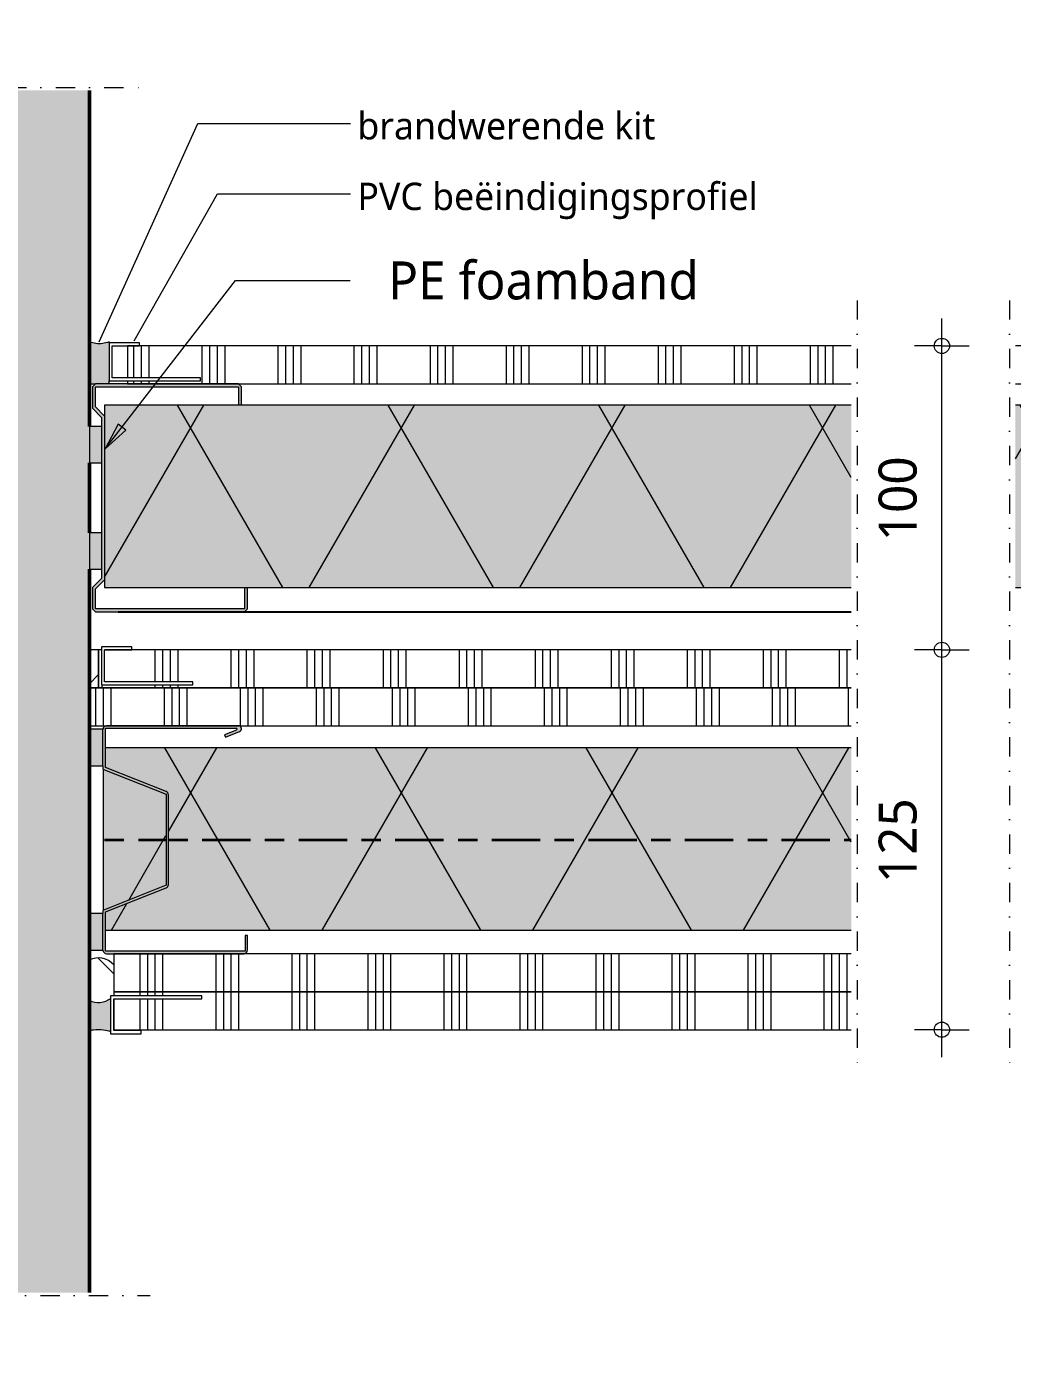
# Model space of a CAD drawing. Header units: millimetres. Extents: x -617 to 12931, y -7813 to -1363.
# Drawn here: x 2509.5 to 2833.7, y -7204.6 to -6767.1 of the extents above; entities that cross this region are included whole.
import ezdxf

# ---------------------------------------------------------------- set-up
doc = ezdxf.new("R2010")
doc.units = ezdxf.units.MM
doc.linetypes.add('Center', pattern=[31.75, 6.35, -4.7625, 15.875, -4.7625])
doc.linetypes.add('Dash dot', pattern=[15.875, 6.35, -4.7625, 0, -4.7625])
for name, color, linetype, lineweight in [('A-ANNO-DIMS', 211, 'Continuous', 13), ('A-ANNO-DIMS-5', 211, 'Continuous', 13), ('A-ANNO-IDEN', 131, 'Continuous', 18), ('A-DETL-CNTR', 5, 'Center', 35), ('A-DETL-GENF', 92, 'Continuous', 18), ('A-DETL-MBND', 5, 'Continuous', 25), ('G-ANNO-TEXT', 231, 'Continuous', 13)]:
    doc.layers.add(name, color=color, linetype=linetype, lineweight=lineweight)
doc.styles.add('Segoe UI_2', font='segoeui.ttf', dxfattribs={"height": 9})
doc.styles.add('Segoe UI_3', font='segoeui.ttf', dxfattribs={"height": 12.5})
doc.dimstyles.new('2_5_mm_3', dxfattribs={"dimscale": 304.8, "dimtxt": 13.092049, "dimasz": 0.016404, "dimexe": 0.029528, "dimexo": 0.0625, "dimgap": 0.014764, "dimtad": 1, "dimdec": 0, "dimzin": 0, "dimdsep": 46, "dimtxsty": 'Segoe UI_3', "dimblk1": 'DOTBLANK', "dimblk2": 'DOTBLANK', "dimsah": 1, "dimcen": 0.09, "dimdle": 0.029528, "dimazin": 0, "dimtfac": 1, "dimtdec": 4, "dimtix": 1, "dimtmove": 0, "dimatfit": 3, "dimfxl": 0.029528, "dimfxlon": 1, "dimtvp": 1, "dimtfill": 1, "dimtolj": 1, "dimtzin": 0, "dimarcsym": 2})

# ---------------------------------------------------------------- blocks, each defined once
blk = doc.blocks.new('30 kitvoeg - holle kitvoeg br_w_-4456960-22_1 Principedetails metalstud')
at = {"layer": 'A-DETL-GENF'}
blk.add_hatch(color=256, dxfattribs=at).paths.add_polyline_path([(6.5, 13.85), (0, 13.85), (0, 0), (2.17, 0.58), (4.5, 0.53), (6.5, 0)])
for p, q in [((0, 13.85), (0, 12.85)), ((6.5, 13.85), (4.5, 13.85)), ((0, 0.35), (0, 0))]:
    blk.add_line(p, q, dxfattribs=at)
blk.add_open_spline([(0, 0), (0.72, 0.29), (2.17, 0.67), (4.33, 0.67), (5.78, 0.29), (6.5, 0)], degree=3, dxfattribs=at)
blk = doc.blocks.new('30 kitvoeg op rugvulling - holle kitvoeg 10mm br_w_-4457903-22_1 Principedetails metalstud')
at = {"layer": 'A-DETL-GENF', "lineweight": 13}
blk.add_hatch(color=256, dxfattribs=at).paths.add_polyline_path([(1, -0.27), (1, -11.26), (1.2, -11.08), (2.63, -10.33), (4.19, -9.94), (5.81, -9.94), (7.37, -10.33), (8, -10.66), (8, -0.53), (6.67, -0.89), (3.33, -0.89), (1.2, -0.32)])
h = blk.add_hatch(dxfattribs=at)
h.set_pattern_fill('FP_3', color=256, style=0, pattern_type=2)
h.set_pattern_definition([(225, (2538.169, -7098.067), (10.606602, -10.606602), []), (315, (2538.169, -7098.067), (10.606602, 10.606602), [])])
h.paths.add_polyline_path([(4.19, -9.94), (2.63, -10.33), (1.15, -11.12), (1, -11.26), (1, -12.12), (0, -12.15), (0, -22.3), (1.2, -23.37), (2.63, -24.12), (4.19, -24.51), (5.81, -24.51), (7.37, -24.12), (8, -23.79), (8, -10.66), (7.37, -10.33), (5.81, -9.94)])
at = {"layer": 'A-DETL-GENF'}
blk.add_line((0, -0.62), (0, -0.94), dxfattribs=at)
at = {"layer": 'A-DETL-GENF', "lineweight": 13}
for centre, start, end in [((5, -16.56), 63.0419, 127.0606), ((5, -17.89), 221.4096, 296.9581)]:
    blk.add_arc(centre, 6.67, start, end, dxfattribs=at)
at = {"layer": 'A-DETL-GENF'}
blk.add_open_spline([(8, -0.64), (7.56, -0.75), (6, -1.04), (3.67, -1.04), (1.78, -0.61), (1, -0.36)], degree=3, knots=[0.2, 0.2, 0.2, 0.2, 0.3333333, 0.6666667, 0.9, 0.9, 0.9, 0.9], dxfattribs=at)
blk = doc.blocks.new('42 isolatie - Type 1-V481-22_1 Principedetails metalstud')
at = {"layer": 'A-DETL-GENF'}
h = blk.add_hatch(color=256, dxfattribs=at)
h.paths.add_polyline_path([(246.27, 0.8), (246.27, 60.8), (1, 60.8), (1, 54.3), (21.24, 46.25), (21.44, 46.05), (21.6, 45.82), (21.69, 45.55), (21.72, 45.28), (21.69, 15.55), (21.6, 15.28), (21.44, 15.05), (21.24, 14.85), (20.92, 14.68), (1, 6.8), (1, 0.8), (31.05, 0.8)])
h.paths.add_polyline_path([(0.28, 7.36), (20.92, 15.55), (20.91, 45.55), (0.28, 53.74), (0.28, 15.55)])
at = {"layer": 'A-DETL-GENF', "lineweight": 13}
h = blk.add_hatch(dxfattribs=at)
h.set_pattern_fill('FP_1', color=256, style=0, pattern_type=2)
h.set_pattern_definition([(60, (0, 60.8), (-51.962, 30), []), (120, (0, 60.8), (-51.962, -30), [])])
h.paths.add_polyline_path([(246.27, 0.8), (246.27, 60.8), (1, 60.8), (1, 54.3), (21.24, 46.25), (21.44, 46.05), (21.6, 45.82), (21.69, 45.55), (21.72, 45.28), (21.69, 15.55), (21.6, 15.28), (21.44, 15.05), (21.24, 14.85), (20.92, 14.68), (1, 6.8), (1, 0.8), (31.05, 0.8)])
h.paths.add_polyline_path([(0.28, 7.36), (20.92, 15.55), (20.91, 45.55), (0.28, 53.74), (0.28, 15.55)])
at = {"layer": 'A-DETL-GENF'}
for p, q in [((246.27, 60.8), (1, 60.8)), ((246.27, 60.8), (1, 60.8)), ((0.28, 53.74), (0.28, 7.36)), ((0.28, 53.74), (0.28, 7.36)), ((1, 0.8), (246.27, 0.8)), ((1, 0.8), (246.27, 0.8))]:
    blk.add_line(p, q, dxfattribs=at)
blk = doc.blocks.new('40  gipsplaat - D12_5-V490-22_1 Principedetails metalstud')
at = {"layer": 'A-DETL-GENF', "lineweight": 13}
h = blk.add_hatch(dxfattribs=at)
h.set_pattern_fill('FP_604', color=256, style=0, pattern_type=2)
h.set_pattern_definition([(90, (-2520.17, 6997.13), (-25, 1e-15), []), (90, (-2517.67, 6997.13), (-25, 1e-15), []), (90, (-2515.17, 6997.13), (-25, 1e-15), []), (90, (-2512.67, 6997.13), (-25, 1e-15), [])])
h.paths.add_polyline_path([(5.06, 0), (250.55, 0), (250.55, 12.5), (0, 12.5), (0, 0), (3, 0)])
at = {"layer": 'A-DETL-GENF'}
for p, q in [((3, 12.5), (0, 12.5)), ((250.55, 12.5), (3, 12.5)), ((0, 0), (5.34, 0)), ((0, 0), (5.34, 0)), ((5.34, 0), (49.27, 0)), ((49.27, 0), (250.55, 0)), ((49.27, 0), (250.55, 0))]:
    blk.add_line(p, q, dxfattribs=at)
blk = doc.blocks.new('40  gipsplaat - D12_5-V491-22_1 Principedetails metalstud')
at = {"layer": 'A-DETL-GENF', "lineweight": 13}
h = blk.add_hatch(dxfattribs=at)
h.set_pattern_fill('FP_605', color=256, style=0, pattern_type=2)
h.set_pattern_definition([(90, (-2523.17, 6984.63), (-25, 1e-15), []), (90, (-2520.67, 6984.63), (-25, 1e-15), []), (90, (-2518.17, 6984.63), (-25, 1e-15), []), (90, (-2515.67, 6984.63), (-25, 1e-15), [])])
h.paths.add_polyline_path([(0, 0), (247.55, 0), (247.55, 12.5), (2, 12.5), (2, 2), (31, 2), (31, 1), (1, 1), (1, 12.5), (0, 12.5), (0, 1)])
at = {"layer": 'A-DETL-GENF'}
for p, q in [((1, 12.5), (0, 12.5)), ((0, 12.5), (0, 0)), ((1, 12.5), (0, 12.5)), ((11, 12.5), (2, 12.5)), ((247.55, 12.5), (11, 12.5)), ((247.55, 12.5), (11, 12.5)), ((0, 0), (247.55, 0)), ((0, 0), (247.55, 0))]:
    blk.add_line(p, q, dxfattribs=at)
blk = doc.blocks.new('40  gipsplaat - D12_5-2957615-22_1 Principedetails metalstud')
at = {"layer": 'A-DETL-GENF', "lineweight": 13}
h = blk.add_hatch(dxfattribs=at)
h.set_pattern_fill('FP_606', color=256, style=0, pattern_type=2)
h.set_pattern_definition([(90, (-2528.17, 7084.63), (-25, 1e-15), []), (90, (-2525.67, 7084.63), (-25, 1e-15), []), (90, (-2523.17, 7084.63), (-25, 1e-15), []), (90, (-2520.67, 7084.63), (-25, 1e-15), [])])
h.paths.add_polyline_path([(27.33, 0), (242.55, 0), (242.55, 12.5), (0, 12.5), (0, 0)])
at = {"layer": 'A-DETL-GENF'}
for p, q in [((43.13, 12.5), (0, 12.5)), ((0, 12.5), (0, 0)), ((0, 12.5), (0, 0)), ((242.55, 12.5), (43.13, 12.5)), ((242.55, 12.5), (43.13, 12.5)), ((0, 0), (242.55, 0))]:
    blk.add_line(p, q, dxfattribs=at)
blk = doc.blocks.new('40  gipsplaat - D12_5-V492-22_1 Principedetails metalstud')
at = {"layer": 'A-DETL-GENF', "lineweight": 13}
h = blk.add_hatch(dxfattribs=at)
h.set_pattern_fill('FP_607', color=256, style=0, pattern_type=2)
h.set_pattern_definition([(90, (-2528.17, 7097.13), (-25, 1e-15), []), (90, (-2525.67, 7097.13), (-25, 1e-15), []), (90, (-2523.17, 7097.13), (-25, 1e-15), []), (90, (-2520.67, 7097.13), (-25, 1e-15), [])])
h.paths.add_polyline_path([(242.55, 0), (242.55, 12.5), (0, 12.5), (0, 11.19), (29, 11.19), (29, 10.19), (0, 10.19), (0, 0), (29, 0)])
at = {"layer": 'A-DETL-GENF'}
for p, q in [((242.55, 12.5), (0, 12.5)), ((0, 12.5), (0, 11.19)), ((242.55, 12.5), (0, 12.5)), ((0, 12.5), (0, 11.19)), ((0, 10.19), (0, 0)), ((0, 0), (242.55, 0)), ((0, 0), (242.55, 0))]:
    blk.add_line(p, q, dxfattribs=at)
blk = doc.blocks.new('42 PVC beëindigingsprofiel - Type 3741-2060503-22_1 Principedetails metalstud')
at = {"layer": 'A-DETL-GENF'}
for p, q in [((-1, 13.5), (-11, 13.5)), ((-11, 13.5), (-11, 12.5)), ((-1, 1), (-1, 13.5)), ((-11, 12.5), (-2, 12.5)), ((-2, 12.5), (-2, 2)), ((-2, 2), (-31, 2)), ((-31, 2), (-31, 1)), ((-31, 1), (-1, 1))]:
    blk.add_line(p, q, dxfattribs=at)
blk = doc.blocks.new('42 PVC beëindigingsprofiel - Type 3741-4977620-22_1 Principedetails metalstud')
at = {"layer": 'A-DETL-GENF'}
for p, q in [((-1, -1), (-31, -1)), ((-31, -1), (-31, -2)), ((-31, -2), (-2, -2)), ((-2, -2), (-2, -12.5)), ((-1, -13.5), (-1, -1)), ((-2, -12.5), (-11, -12.5)), ((-11, -12.5), (-11, -13.5)), ((-11, -13.5), (-1, -13.5))]:
    blk.add_line(p, q, dxfattribs=at)
blk = doc.blocks.new('30 rugvulling kitvoeg - vierkante rugvulling-V493-22_1 Principedetails metalstud')
at = {"layer": 'A-DETL-GENF', "lineweight": 13}
h = blk.add_hatch(dxfattribs=at)
h.set_pattern_fill('FP_608', color=256, style=0, pattern_type=2)
h.set_pattern_definition([(45, (-2530.169, 6984.629), (-10.606602, 10.606602), []), (135, (-2530.169, 6984.629), (-10.606602, -10.606602), [])])
h.paths.add_polyline_path([(3, 0), (3, 12.5), (0, 12.5), (0, 0)])
at = {"layer": 'A-DETL-GENF'}
for p, q in [((3, 12.5), (0, 12.5)), ((3, 0), (3, 12.5)), ((0, 0), (3, 0))]:
    blk.add_line(p, q, dxfattribs=at)
blk = doc.blocks.new('22 metalstud soundblok profiel - MSdB 75-2113470-22_1 Principedetails metalstud')
at = {"layer": 'A-DETL-GENF'}
for points in [[(37.5, 50.82), (37.46, 51.13), (37.34, 51.41), (37.16, 51.66), (36.91, 51.84), (36.63, 51.96), (36.32, 52), (31.51, 52), (31.51, 51.2), (36.7, 51.2), (36.7, 5.27), (23.75, 5.27), (15.7, 25.52), (15.5, 25.72), (15.27, 25.87), (15.01, 25.97), (14.73, 26), (-15, 25.97), (-15.27, 25.87), (-15.5, 25.72), (-15.7, 25.52), (-15.84, 25.28), (-23.75, 5.27), (-36.7, 5.27), (-36.66, 48.42), (-36.48, 48.57), (-36.25, 48.55), (-36.09, 48.38), (-34.49, 44.43), (-33.75, 44.73), (-35.76, 49.61), (-35.92, 49.78), (-36.13, 49.91), (-36.36, 49.98), (-36.6, 50), (-36.84, 49.95), (-37.05, 49.85), (-37.24, 49.69), (-37.38, 49.5), (-37.47, 49.27), (-37.5, 49.03), (-37.46, 5.34), (-37.34, 5.06), (-37.16, 4.82), (-36.91, 4.63), (-36.63, 4.51), (-36.33, 4.47), (-23.23, 4.47), (-15, 25.2), (15, 25.2), (23.23, 4.47), (36.62, 4.51), (36.91, 4.63), (37.15, 4.82), (37.34, 5.07), (37.46, 5.35), (37.5, 5.66), (37.5, 35.33)], [(-24.33, 4.47), (-36.33, 4.47), (-36.33, 0), (-24.33, 0)], [(36.31, 4.47), (24.31, 4.47), (24.31, 0), (36.31, 0)]]:
    blk.add_hatch(color=256, dxfattribs=at).paths.add_polyline_path(points)
at = {"layer": 'A-DETL-GENF', "lineweight": 13}
for p, q in [((-37.5, 49.03), (-37.5, 5.65)), ((-36.7, 5.27), (-36.7, 48.27)), ((-36.09, 48.38), (-34.49, 44.43)), ((-33.75, 44.73), (-35.64, 49.4)), ((36.32, 52), (31.51, 52)), ((31.51, 52), (31.51, 51.2)), ((31.51, 51.2), (36.7, 51.2)), ((36.7, 51.2), (36.7, 5.27)), ((37.5, 5.66), (37.5, 50.82)), ((-34.49, 44.43), (-33.75, 44.73)), ((-15.84, 25.28), (-23.75, 5.27)), ((-23.23, 4.47), (-15, 25.2)), ((-15, 25.2), (15, 25.2)), ((14.73, 26), (-14.72, 26)), ((15, 25.2), (23.23, 4.47)), ((23.75, 5.27), (15.84, 25.28)), ((-23.75, 5.27), (-36.7, 5.27)), ((-24.33, 4.47), (-23.23, 4.47)), ((23.23, 4.47), (24.31, 4.47)), ((36.7, 5.27), (23.75, 5.27))]:
    blk.add_line(p, q, dxfattribs=at)
at = {"layer": 'A-DETL-GENF'}
for p, q in [((-24.33, 4.47), (-36.33, 4.47)), ((-36.33, 4.47), (-36.33, 0)), ((-24.33, 0), (-24.33, 4.47)), ((36.31, 4.47), (24.31, 4.47)), ((24.31, 4.47), (24.31, 0)), ((36.31, 0), (36.31, 4.47))]:
    blk.add_line(p, q, dxfattribs=at)
at = {"layer": 'A-DETL-GENF', "lineweight": 13}
for centre, radius, start, end in [((-36.53, 49.03), 0.966, 22, 180), ((-36.38, 48.27), 0.315, 22, 180), ((36.32, 50.82), 1.18, 0, 90), ((-36.33, 5.65), 1.17, 180, 270), ((36.31, 5.66), 1.19, 270, 360)]:
    blk.add_arc(centre, radius, start, end, dxfattribs=at)
at = {"layer": 'A-DETL-GENF'}
for centre, radius, start, end in [((-14.72, 24.77), 1.23, 90, 155.7508), ((14.73, 24.78), 1.22, 24.2492, 90)]:
    blk.add_arc(centre, radius, start, end, dxfattribs=at)
blk = doc.blocks.new('23 vloerweergave - 23 DI vloerweergave s e-4415513-22_1 Principedetails metalstud')
at = {"layer": 'A-DETL-GENF', "linetype": 'Dash dot'}
blk.add_hatch(color=256, dxfattribs=at).paths.add_polyline_path([(-197.78, 0), (197.78, 0), (197.78, 59), (-197.78, 59)])
for p, q in [((-198.78, 80), (-198.78, -20)), ((198.78, 80), (198.78, 61)), ((-199.78, 60), (-218.78, 60)), ((218.78, 60), (-197.78, 60)), ((198.78, 59), (198.78, -20))]:
    blk.add_line(p, q, dxfattribs=at)
at = {"layer": 'A-DETL-GENF', "lineweight": 50}
for p, q in [((-197.78, 0), (40.2, 0)), ((52.2, 0), (75.2, 0)), ((87.2, 0), (197.78, 0))]:
    blk.add_line(p, q, dxfattribs=at)
blk = doc.blocks.new('40  gipsplaat - D12_5-2957616-22_1 Principedetails metalstud')
at = {"layer": 'A-DETL-GENF', "lineweight": 13}
h = blk.add_hatch(dxfattribs=at)
h.set_pattern_fill('FP_645', color=256, style=0, pattern_type=2)
h.set_pattern_definition([(90, (-2532.716, 6884.65), (-25, 1e-15), []), (90, (-2530.216, 6884.65), (-25, 1e-15), []), (90, (-2527.716, 6884.65), (-25, 1e-15), []), (90, (-2525.216, 6884.65), (-25, 1e-15), [])])
h.paths.add_polyline_path([(36.45, 0), (238, 0), (238, 12.5), (0, 12.5), (0, 2), (23.95, 2), (23.95, 1), (0, 1), (0, 0), (28.45, 0)])
h.paths.add_polyline_path([(292, 0), (503.01, 0), (503.01, 12.5), (292, 12.5)])
at = {"layer": 'A-DETL-GENF'}
for p, q in [((3.95, 12.5), (0, 12.5)), ((0, 12.5), (0, 2)), ((0, 12.5), (0, 2)), ((238, 12.5), (3.95, 12.5)), ((238, 12.5), (3.95, 12.5)), ((503.01, 12.5), (292, 12.5)), ((503.01, 12.5), (292, 12.5)), ((503.01, 0), (503.01, 12.5)), ((0, 1), (0, 0)), ((0, 1), (0, 0)), ((0, 0), (28.45, 0)), ((28.45, 0), (36.45, 0)), ((36.45, 0), (238, 0)), ((36.45, 0), (238, 0)), ((292, 0), (453.01, 0)), ((292, 0), (453.01, 0)), ((453.01, 0), (463.01, 0)), ((463.01, 0), (502.01, 0)), ((502.01, 0), (503.01, 0)), ((502.01, 0), (503.01, 0))]:
    blk.add_line(p, q, dxfattribs=at)
blk = doc.blocks.new('22 metalstud profiel - 75 mm vert-V528-22_1 Principedetails metalstud')
at = {"layer": 'A-DETL-GENF'}
for points in [[(-23.5, -3), (-11.5, -3), (-11.5, 1), (-23.5, 1)], [(11.5, -3), (23.5, -3), (23.5, 1), (11.5, 1)], [(-37.5, -34.33), (-37.5, -50), (-36.5, -51), (-29.5, -51), (-29.5, -50), (-36.5, -50), (-36.5, -1), (-29.91, -1), (-26.91, -4), (26.91, -4), (29.91, -1), (36.5, -1), (36.5, -48), (30.5, -48), (30.5, -49), (36.5, -49), (37.5, -48), (37.5, -1), (36.5, 0), (29.5, 0), (26.5, -3), (-26.5, -3), (-29.5, 0), (-36.5, 0), (-37.5, -1)]]:
    blk.add_hatch(color=256, dxfattribs=at).paths.add_polyline_path(points)
for p, q in [((-36.5, 0), (-37.5, -1)), ((-29.5, 0), (-36.5, 0)), ((-26.5, -3), (-29.5, 0)), ((-11.5, 1), (-23.5, 1)), ((-23.5, 1), (-23.5, -3)), ((-11.5, -3), (-11.5, 1)), ((23.5, 1), (11.5, 1)), ((11.5, 1), (11.5, -3)), ((23.5, -3), (23.5, 1)), ((29.5, 0), (26.5, -3)), ((36.5, 0), (29.5, 0)), ((37.5, -1), (36.5, 0)), ((-37.5, -1), (-37.5, -50)), ((-36.5, -50), (-36.5, -1)), ((-36.5, -1), (-29.91, -1)), ((-29.91, -1), (-26.91, -4)), ((26.5, -3), (-26.5, -3)), ((26.91, -4), (29.91, -1)), ((29.91, -1), (36.5, -1)), ((36.5, -1), (36.5, -48)), ((37.5, -48), (37.5, -1)), ((36.5, -48), (30.5, -48)), ((36.5, -49), (37.5, -48)), ((-37.5, -50), (-36.5, -51)), ((-29.5, -50), (-36.5, -50)), ((-36.5, -51), (-29.5, -51)), ((30.5, -49), (36.5, -49))]:
    blk.add_line(p, q, dxfattribs=at)
blk = doc.blocks.new('42 isolatie - Type 1-3760043-22_1 Principedetails metalstud')
at = {"layer": 'A-DETL-GENF'}
h = blk.add_hatch(color=256, dxfattribs=at)
h.paths.add_polyline_path([(3.28, -0.8), (1.69, -0.8), (4.28, -3.39), (4.28, -57.21), (1.28, -60.21), (1.28, -60.8), (50.28, -60.8), (50.28, -59.8), (51.28, -59.8), (51.28, -60.8), (211.29, -60.8), (211.29, -0.8), (4.28, -0.8)])
h.paths.add_polyline_path([(0.28, -0.8), (0.28, -59.8), (3.28, -56.8), (3.28, -3.8), (1.28, -1.8)])
h.paths.add_polyline_path([(265.29, -0.8), (265.29, -60.8), (510.84, -60.8), (510.84, -0.8), (362.97, -0.8)])
at = {"layer": 'A-DETL-GENF', "lineweight": 13}
h = blk.add_hatch(dxfattribs=at)
h.set_pattern_fill('FP_2', color=256, style=0, pattern_type=2)
h.set_pattern_definition([(300, (0, -60.8), (-51.9615, -30), []), (240, (0, -60.8), (-51.9615, 30), [])])
h.paths.add_polyline_path([(3.28, -0.8), (1.69, -0.8), (4.28, -3.39), (4.28, -57.21), (1.28, -60.21), (1.28, -60.8), (50.28, -60.8), (50.28, -59.8), (51.28, -59.8), (51.28, -60.8), (211.29, -60.8), (211.29, -0.8), (4.28, -0.8)])
h.paths.add_polyline_path([(0.28, -0.8), (0.28, -59.8), (3.28, -56.8), (3.28, -3.8), (1.28, -1.8)])
h.paths.add_polyline_path([(265.29, -0.8), (265.29, -60.8), (510.84, -60.8), (510.84, -0.8), (362.97, -0.8)])
at = {"layer": 'A-DETL-GENF'}
for p, q in [((0.28, -0.8), (0.28, -59.8)), ((48.28, -0.8), (1.69, -0.8)), ((48.28, -0.8), (1.69, -0.8)), ((49.28, -0.8), (48.28, -0.8)), ((211.29, -0.8), (49.28, -0.8)), ((211.29, -0.8), (49.28, -0.8)), ((510.84, -0.8), (265.29, -0.8)), ((510.84, -0.8), (265.29, -0.8)), ((510.84, -60.8), (510.84, -0.8)), ((510.84, -60.8), (510.84, -0.8)), ((0.28, -59.8), (0.28, -60.8)), ((1.28, -60.8), (50.28, -60.8)), ((1.28, -60.8), (50.28, -60.8)), ((51.28, -60.8), (211.29, -60.8)), ((51.28, -60.8), (211.29, -60.8)), ((265.29, -60.8), (510.84, -60.8)), ((265.29, -60.8), (510.84, -60.8))]:
    blk.add_line(p, q, dxfattribs=at)
blk = doc.blocks.new('00 afbreeklijn 2 s l - breed 50-2339220-22_1 Principedetails metalstud')
at = {"layer": 'A-DETL-GENF', "linetype": 'Dash dot'}
for p, q in [((239.98, 0), (-15, 0)), ((239.98, -50), (-15, -50))]:
    blk.add_line(p, q, dxfattribs=at)
blk = doc.blocks.new('DIMBLOCK278-22_1 Principedetails metalstud')
at = {"layer": 'A-ANNO-DIMS-5'}
for p, q in [((2810.53, -6972.13), (2801.53, -6972.13)), ((2810.53, -7106.13), (2810.53, -6972.13)), ((2810.53, -6972.13), (2819.53, -6972.13)), ((2810.53, -7097.13), (2801.53, -7097.13)), ((2810.53, -7097.13), (2819.53, -7097.13))]:
    blk.add_line(p, q, dxfattribs=at)
for centre in [(2810.53, -6972.13), (2810.53, -7097.13)]:
    blk.add_circle(centre, 2.5, dxfattribs=at)
at = {"layer": 'A-ANNO-DIMS-5', "color": 0, "insert": (2789.72, -7048.91), "char_height": 12.5, "width": 34.2774, "attachment_point": 1, "rotation": 90, "line_spacing_factor": 1.142579, "style": 'Segoe UI_3', "bg_fill": 3, "box_fill_scale": 1.25, "bg_fill_color": 9, "bg_fill_true_color": 13158600, "bg_fill_transparency": 0}
blk.add_mtext('125', dxfattribs=at)
blk = doc.blocks.new('_DotBlank')
at = {"color": 0, "linetype": 'ByBlock', "lineweight": -2}
blk.add_line((-0.5, 0), (-1, 0), dxfattribs=at)
blk.add_circle((0, 0), 0.5, dxfattribs=at)
blk = doc.blocks.new('DIMBLOCK279-22_1 Principedetails metalstud')
at = {"layer": 'A-ANNO-DIMS-5'}
for p, q in [((2810.53, -6972.13), (2810.53, -6863.15)), ((2810.53, -6872.15), (2801.53, -6872.15)), ((2810.53, -6872.15), (2819.53, -6872.15)), ((2810.53, -6972.13), (2801.53, -6972.13)), ((2810.53, -6972.13), (2819.53, -6972.13))]:
    blk.add_line(p, q, dxfattribs=at)
for centre in [(2810.53, -6872.15), (2810.53, -6972.13)]:
    blk.add_circle(centre, 2.5, dxfattribs=at)
at = {"layer": 'A-ANNO-DIMS-5', "color": 0, "insert": (2789.72, -6936.42), "char_height": 12.5, "width": 34.2774, "attachment_point": 1, "rotation": 90, "line_spacing_factor": 1.142579, "style": 'Segoe UI_3', "bg_fill": 3, "box_fill_scale": 1.25, "bg_fill_color": 9, "bg_fill_true_color": 13158600, "bg_fill_transparency": 0}
blk.add_mtext('100', dxfattribs=at)

msp = doc.modelspace()

# ---------------------------------------------------------------- hatches: boundary and pattern name
at = {"layer": 'G-ANNO-TEXT'}
msp.add_hatch(color=7, dxfattribs=at).paths.add_polyline_path([(2535.37, -6905.97), (2542.13, -6899.82), (2539.62, -6897.88)])

# ---------------------------------------------------------------- linework, layer by layer
at = {"layer": 'A-ANNO-IDEN'}
for p, q in [((2533.42, -6870.8), (2565.82, -6798.91)), ((2565.82, -6798.91), (2618.31, -6798.91)), ((2544.86, -6870.47), (2572.29, -6822.14)), ((2572.29, -6822.14), (2618.31, -6822.14))]:
    msp.add_line(p, q, dxfattribs=at)
at = {"layer": 'A-DETL-CNTR'}
for p, q in [((2535.17, -7034.63), (2555.37, -7034.63)), ((2556.17, -7034.63), (2780.72, -7034.63))]:
    msp.add_line(p, q, dxfattribs=at)
at = {"layer": 'A-DETL-MBND'}
msp.add_line((2539.66, -6959.65), (2780.72, -6959.65), dxfattribs=at)
at = {"layer": 'G-ANNO-TEXT', "color": 250}
for p, q in [((2535.37, -6905.97), (2578.19, -6850.59)), ((2578.19, -6850.59), (2615.94, -6850.59)), ((2539.62, -6897.88), (2535.37, -6905.97)), ((2535.37, -6905.97), (2542.13, -6899.82)), ((2542.13, -6899.82), (2539.62, -6897.88))]:
    msp.add_line(p, q, dxfattribs=at)

# ---------------------------------------------------------------- block references
at = {"layer": 'A-DETL-GENF', "linetype": 'Dash dot', "rotation": 89.99999999999991}
for name, p in [('23 vloerweergave - 23 DI vloerweergave s e-4415513-22_1 Principedetails metalstud', (2530.17, -6985.85)), ('00 afbreeklijn 2 s l - breed 50-2339220-22_1 Principedetails metalstud', (2782.72, -7097.13))]:
    msp.add_blockref(name, p, dxfattribs=at)
at = {"layer": 'A-DETL-GENF'}
for name, p, rotation in [('30 kitvoeg - holle kitvoeg br_w_-4456960-22_1 Principedetails metalstud', (2536.67, -6870.8), 180), ('42 PVC beëindigingsprofiel - Type 3741-4977620-22_1 Principedetails metalstud', (2535.67, -6884.65), 180), ('22 metalstud profiel - 75 mm vert-V528-22_1 Principedetails metalstud', (2531.17, -6922.15), 89.99999999999973), ('42 isolatie - Type 1-3760043-22_1 Principedetails metalstud', (3046.01, -6952.45), 180), ('42 PVC beëindigingsprofiel - Type 3741-4977620-22_1 Principedetails metalstud', (2533.17, -6984.63), 180), ('22 metalstud soundblok profiel - MSdB 75-2113470-22_1 Principedetails metalstud', (2530.17, -7034.63), 269.9999999999997), ('42 PVC beëindigingsprofiel - Type 3741-2060503-22_1 Principedetails metalstud', (2536.17, -7084.94), 180)]:
    msp.add_blockref(name, p, dxfattribs=dict(at, rotation=rotation))
for name, p in [('40  gipsplaat - D12_5-2957616-22_1 Principedetails metalstud', (2542.72, -6884.65)), ('30 rugvulling kitvoeg - vierkante rugvulling-V493-22_1 Principedetails metalstud', (2530.17, -6984.63)), ('40  gipsplaat - D12_5-V491-22_1 Principedetails metalstud', (2533.17, -6984.63)), ('40  gipsplaat - D12_5-V490-22_1 Principedetails metalstud', (2530.17, -6997.13)), ('42 isolatie - Type 1-V481-22_1 Principedetails metalstud', (2534.45, -7065.18)), ('40  gipsplaat - D12_5-2957615-22_1 Principedetails metalstud', (2538.17, -7084.63)), ('40  gipsplaat - D12_5-V492-22_1 Principedetails metalstud', (2538.17, -7097.13))]:
    msp.add_blockref(name, p, dxfattribs=at)
at = {"layer": 'A-DETL-GENF', "lineweight": 13, "rotation": 180}
msp.add_blockref('30 kitvoeg op rugvulling - holle kitvoeg 10mm br_w_-4457903-22_1 Principedetails metalstud', (2538.17, -7098.07), dxfattribs=at)

# ---------------------------------------------------------------- texts
at = {"layer": 'G-ANNO-TEXT', "color": 7, "insert": (2628.44, -6844.34), "char_height": 12.5, "width": 125.0632, "attachment_point": 1, "style": 'Segoe UI_3'}
msp.add_mtext('PE foamband', dxfattribs=at)

# ---------------------------------------------------------------- next in the draw order: texts
at = {"layer": 'A-ANNO-IDEN', "lineweight": 13, "char_height": 9, "attachment_point": 1, "style": 'Segoe UI_2', "bg_fill": 3, "box_fill_scale": 1.25, "bg_fill_color": 9, "bg_fill_true_color": 13158600, "bg_fill_transparency": 0}
for s, insert, width in [('brandwerende kit', (2618.31, -6795.21), 125.4641), ('PVC beëindigingsprofiel', (2618.31, -6818.44), 171.962)]:
    msp.add_mtext(s, dxfattribs=dict(at, insert=insert, width=width))

# ---------------------------------------------------------------- next in the draw order: dimensions: what is measured, and where the dimension line sits
at = {"layer": 'A-ANNO-DIMS'}
dim = msp.add_linear_dim(base=(2810.53, -6972.13), p1=(2801.53, -7097.13), p2=(2801.53, -6972.13), angle=90, dimstyle='2_5_mm_3', override={"dimpost": '<>', "dimfxl": 125}, dxfattribs=at)
dim.commit()
dim.dimension.update_dxf_attribs({"geometry": 'DIMBLOCK278-22_1 Principedetails metalstud', "text_midpoint": (2799.53, -7034.63)})

# ---------------------------------------------------------------- next in the draw order: dimensions: what is measured, and where the dimension line sits
dim = msp.add_linear_dim(base=(2810.53, -6872.15), p1=(2801.53, -6972.13), p2=(2801.53, -6872.15), angle=90, dimstyle='2_5_mm_3', override={"dimpost": '<>', "dimfxl": 99.980021}, dxfattribs=at)
dim.commit()
dim.dimension.update_dxf_attribs({"geometry": 'DIMBLOCK279-22_1 Principedetails metalstud', "text_midpoint": (2799.53, -6922.14)})

doc.saveas('drawing.dxf')
